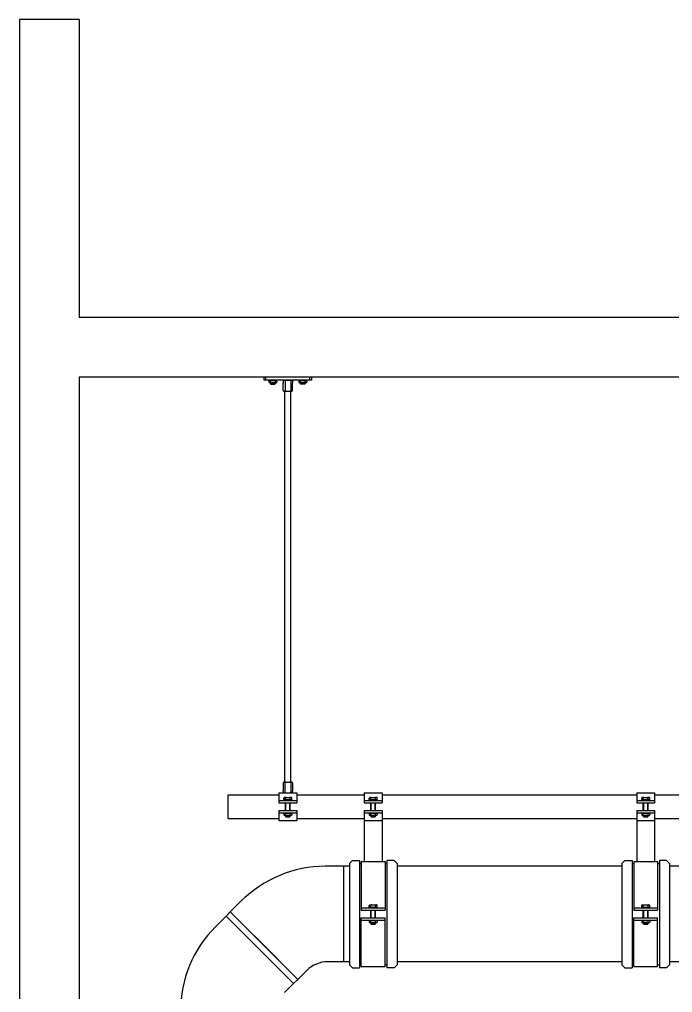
# Model space of a CAD drawing. Extents: x 1635833 to 4277885, y 16914845 to 35313750.
# Drawn here: x 2228630 to 2229944, y 17499495 to 17501453 of the extents above; entities that cross this region are included whole.
import ezdxf

# ---------------------------------------------------------------- set-up
doc = ezdxf.new("R2010")
doc.units = 0
doc.header["$LTSCALE"] = 1000
doc.header["$MEASUREMENT"] = 0
doc.layers.add('固定系统', color=7, linetype='Continuous')
doc.layers.add('雨水管道', color=7, linetype='Continuous', lineweight=30)

msp = doc.modelspace()

# ---------------------------------------------------------------- linework, layer by layer
for p, q in [((2228750.418, 17501453.161), (2228630.418, 17501453.161)), ((2228630.418, 17501453.161), (2228630.418, 17495448.032)), ((2228750.418, 17501453.161), (2228750.418, 17500853.161)), ((2230086.618, 17500853.161), (2228750.418, 17500853.161)), ((2230185.618, 17500733.161), (2228750.418, 17500733.161)), ((2228750.418, 17500733.161), (2228750.418, 17496080.596)), ((2229150.66, 17499561.404), (2229054.66, 17499657.404)), ((2229294.182, 17499557.161), (2229250.8, 17499557.161))]:
    msp.add_line(p, q)
at = {"layer": '固定系统'}
for p, q in [((2229122.455, 17500727.161), (2229122.455, 17500733.161)), ((2229218.455, 17500733.161), (2229122.455, 17500733.161)), ((2229218.455, 17500727.161), (2229122.455, 17500727.161)), ((2229126.055, 17500727.161), (2229126.055, 17500733.161)), ((2229132.438, 17500725.592), (2229132.438, 17500723.607)), ((2229135.655, 17500726.792), (2229133.638, 17500726.792)), ((2229133.638, 17500722.407), (2229135.655, 17500722.407)), ((2229135.655, 17500726.792), (2229135.655, 17500727.161)), ((2229135.655, 17500726.792), (2229145.255, 17500726.792)), ((2229135.655, 17500722.407), (2229135.655, 17500726.792)), ((2229135.655, 17500722.407), (2229145.255, 17500722.407)), ((2229135.655, 17500720.397), (2229135.655, 17500722.407)), ((2229135.655, 17500720.397), (2229145.255, 17500720.397)), ((2229135.655, 17500720.397), (2229136.418, 17500719.246)), ((2229136.418, 17500726.792), (2229136.418, 17500727.161)), ((2229136.418, 17500719.246), (2229136.418, 17500722.407)), ((2229136.418, 17500719.246), (2229144.491, 17500719.246)), ((2229144.491, 17500726.792), (2229144.491, 17500727.161)), ((2229144.491, 17500719.246), (2229144.491, 17500722.407)), ((2229145.255, 17500720.397), (2229144.491, 17500719.246)), ((2229145.255, 17500726.792), (2229145.255, 17500727.161)), ((2229145.255, 17500726.792), (2229147.271, 17500726.792)), ((2229145.255, 17500722.407), (2229145.255, 17500726.792)), ((2229145.255, 17500722.407), (2229147.271, 17500722.407)), ((2229145.255, 17500720.397), (2229145.255, 17500722.407)), ((2229148.471, 17500725.592), (2229148.471, 17500723.607)), ((2229160.835, 17500706.885), (2229160.835, 17500721.267)), ((2229162.275, 17500727.161), (2229164.695, 17500727.161)), ((2229162.497, 17500727.161), (2229178.413, 17500727.161)), ((2229164.695, 17500727.161), (2229176.215, 17500727.161)), ((2229176.215, 17500727.161), (2229178.634, 17500727.161)), ((2229180.074, 17500706.885), (2229180.074, 17500721.267)), ((2229192.438, 17500725.592), (2229192.438, 17500723.607)), ((2229195.655, 17500726.792), (2229193.638, 17500726.792)), ((2229195.655, 17500722.407), (2229193.638, 17500722.407)), ((2229195.655, 17500726.792), (2229195.655, 17500727.161)), ((2229195.655, 17500722.407), (2229195.655, 17500726.792)), ((2229205.255, 17500726.792), (2229195.655, 17500726.792)), ((2229195.655, 17500720.397), (2229195.655, 17500722.407)), ((2229205.255, 17500722.407), (2229195.655, 17500722.407)), ((2229195.655, 17500720.397), (2229196.418, 17500719.246)), ((2229205.255, 17500720.397), (2229195.655, 17500720.397)), ((2229196.418, 17500726.792), (2229196.418, 17500727.161)), ((2229196.418, 17500719.246), (2229196.418, 17500722.407)), ((2229204.491, 17500719.246), (2229196.418, 17500719.246)), ((2229204.491, 17500726.792), (2229204.491, 17500727.161)), ((2229204.491, 17500719.246), (2229204.491, 17500722.407)), ((2229205.255, 17500720.397), (2229204.491, 17500719.246)), ((2229205.255, 17500726.792), (2229205.255, 17500727.161)), ((2229205.255, 17500722.407), (2229205.255, 17500726.792)), ((2229205.255, 17500726.792), (2229207.271, 17500726.792)), ((2229205.255, 17500720.397), (2229205.255, 17500722.407)), ((2229207.271, 17500722.407), (2229205.255, 17500722.407)), ((2229208.471, 17500725.592), (2229208.471, 17500723.607)), ((2229214.855, 17500727.161), (2229214.855, 17500733.161)), ((2229218.455, 17500727.161), (2229218.455, 17500733.161)), ((2229164.695, 17500705.445), (2229162.275, 17500705.445)), ((2229164.695, 17500705.445), (2229176.215, 17500705.445)), ((2229176.215, 17500705.445), (2229178.634, 17500705.445)), ((2229162.238, 17499918.477), (2229164.658, 17499918.477)), ((2229162.46, 17499918.477), (2229178.376, 17499918.477)), ((2229164.658, 17499918.477), (2229176.178, 17499918.477)), ((2229176.178, 17499918.477), (2229178.597, 17499918.477)), ((2229050.418, 17499845.161), (2229050.418, 17499893.161)), ((2229050.418, 17499893.161), (2229152.418, 17499893.161)), ((2229152.418, 17499896.761), (2229188.418, 17499896.761)), ((2229152.418, 17499896.761), (2229152.418, 17499876.961)), ((2229160.798, 17499898.201), (2229160.798, 17499900.583)), ((2229164.658, 17499896.761), (2229162.238, 17499896.761)), ((2229164.658, 17499896.761), (2229176.178, 17499896.761)), ((2229176.178, 17499896.761), (2229178.597, 17499896.761)), ((2229180.037, 17499898.201), (2229180.037, 17499900.583)), ((2229188.418, 17499896.761), (2229188.418, 17499876.961)), ((2229188.418, 17499893.161), (2229324.182, 17499893.161)), ((2229324.182, 17499896.761), (2229324.182, 17499876.961)), ((2229324.182, 17499896.761), (2229360.182, 17499896.761)), ((2229360.182, 17499896.761), (2229360.182, 17499876.961)), ((2229360.182, 17499893.161), (2229872.418, 17499893.161)), ((2229872.418, 17499896.761), (2229908.418, 17499896.761)), ((2229872.418, 17499896.761), (2229872.418, 17499876.961)), ((2229908.418, 17499896.761), (2229908.418, 17499876.961)), ((2229908.418, 17499893.161), (2230184.418, 17499893.161)), ((2229152.418, 17499881.761), (2229188.418, 17499881.761)), ((2229152.418, 17499876.961), (2229188.418, 17499876.961)), ((2229162.402, 17499883.302), (2229162.402, 17499886.487)), ((2229162.402, 17499883.302), (2229163.321, 17499882.465)), ((2229165.618, 17499883.302), (2229162.402, 17499883.302)), ((2229165.618, 17499882.465), (2229163.321, 17499882.465)), ((2229163.602, 17499887.687), (2229177.234, 17499887.687)), ((2229165.618, 17499883.302), (2229165.618, 17499887.687)), ((2229165.618, 17499883.302), (2229175.218, 17499883.302)), ((2229165.618, 17499881.761), (2229165.618, 17499882.465)), ((2229165.618, 17499882.465), (2229175.218, 17499882.465)), ((2229165.618, 17499881.761), (2229175.218, 17499881.761)), ((2229165.618, 17499867.361), (2229165.618, 17499876.961)), ((2229166.381, 17499881.761), (2229166.381, 17499882.465)), ((2229166.381, 17499861.361), (2229166.381, 17499876.961)), ((2229174.454, 17499881.761), (2229174.454, 17499882.465)), ((2229174.454, 17499861.361), (2229174.454, 17499876.961)), ((2229175.218, 17499883.302), (2229175.218, 17499887.687)), ((2229175.218, 17499883.302), (2229178.434, 17499883.302)), ((2229175.218, 17499882.465), (2229177.515, 17499882.465)), ((2229175.218, 17499881.761), (2229175.218, 17499882.465)), ((2229175.218, 17499868.024), (2229175.218, 17499876.961)), ((2229178.434, 17499883.302), (2229177.515, 17499882.465)), ((2229178.434, 17499883.302), (2229178.434, 17499886.487)), ((2229324.182, 17499881.761), (2229360.182, 17499881.761)), ((2229324.182, 17499876.961), (2229360.182, 17499876.961)), ((2229334.166, 17499883.302), (2229334.166, 17499886.487)), ((2229337.382, 17499883.302), (2229334.166, 17499883.302)), ((2229334.166, 17499883.302), (2229335.085, 17499882.465)), ((2229337.382, 17499882.465), (2229335.085, 17499882.465)), ((2229335.366, 17499887.687), (2229348.998, 17499887.687)), ((2229337.382, 17499883.302), (2229337.382, 17499887.687)), ((2229337.382, 17499883.302), (2229346.982, 17499883.302)), ((2229337.382, 17499882.465), (2229346.982, 17499882.465)), ((2229337.382, 17499881.761), (2229337.382, 17499882.465)), ((2229337.382, 17499881.761), (2229346.982, 17499881.761)), ((2229337.382, 17499867.361), (2229337.382, 17499876.961)), ((2229338.146, 17499881.761), (2229338.146, 17499882.465)), ((2229338.146, 17499861.361), (2229338.146, 17499876.961)), ((2229346.218, 17499881.761), (2229346.218, 17499882.465)), ((2229346.218, 17499861.361), (2229346.218, 17499876.961)), ((2229346.982, 17499883.302), (2229346.982, 17499887.687)), ((2229346.982, 17499883.302), (2229350.198, 17499883.302)), ((2229346.982, 17499881.761), (2229346.982, 17499882.465)), ((2229346.982, 17499882.465), (2229349.279, 17499882.465)), ((2229346.982, 17499868.024), (2229346.982, 17499876.961)), ((2229350.198, 17499883.302), (2229349.279, 17499882.465)), ((2229350.198, 17499883.302), (2229350.198, 17499886.487)), ((2229872.418, 17499881.761), (2229908.418, 17499881.761)), ((2229872.418, 17499876.961), (2229908.418, 17499876.961)), ((2229882.402, 17499883.302), (2229882.402, 17499886.487)), ((2229882.402, 17499883.302), (2229883.321, 17499882.465)), ((2229885.618, 17499883.302), (2229882.402, 17499883.302)), ((2229885.618, 17499882.465), (2229883.321, 17499882.465)), ((2229883.602, 17499887.687), (2229897.234, 17499887.687)), ((2229885.618, 17499883.302), (2229885.618, 17499887.687)), ((2229885.618, 17499883.302), (2229895.218, 17499883.302)), ((2229885.618, 17499881.761), (2229885.618, 17499882.465)), ((2229885.618, 17499882.465), (2229895.218, 17499882.465)), ((2229885.618, 17499881.761), (2229895.218, 17499881.761)), ((2229885.618, 17499867.361), (2229885.618, 17499876.961)), ((2229886.381, 17499881.761), (2229886.381, 17499882.465)), ((2229886.381, 17499861.361), (2229886.381, 17499876.961)), ((2229894.454, 17499881.761), (2229894.454, 17499882.465)), ((2229894.454, 17499861.361), (2229894.454, 17499876.961)), ((2229895.218, 17499883.302), (2229895.218, 17499887.687)), ((2229895.218, 17499883.302), (2229898.434, 17499883.302)), ((2229895.218, 17499882.465), (2229897.515, 17499882.465)), ((2229895.218, 17499881.761), (2229895.218, 17499882.465)), ((2229895.218, 17499868.024), (2229895.218, 17499876.961)), ((2229898.434, 17499883.302), (2229897.515, 17499882.465)), ((2229898.434, 17499883.302), (2229898.434, 17499886.487)), ((2229152.418, 17499861.361), (2229152.418, 17499841.561)), ((2229152.418, 17499861.361), (2229188.418, 17499861.361)), ((2229152.418, 17499856.561), (2229188.418, 17499856.561)), ((2229162.402, 17499854.992), (2229162.402, 17499853.007)), ((2229165.618, 17499856.192), (2229163.602, 17499856.192)), ((2229165.618, 17499861.361), (2229165.618, 17499867.361)), ((2229165.618, 17499856.192), (2229165.618, 17499856.561)), ((2229165.618, 17499851.807), (2229165.618, 17499856.192)), ((2229165.618, 17499856.192), (2229175.218, 17499856.192)), ((2229166.381, 17499856.192), (2229166.381, 17499856.561)), ((2229174.454, 17499856.192), (2229174.454, 17499856.561)), ((2229175.218, 17499861.361), (2229175.218, 17499868.024)), ((2229175.218, 17499856.192), (2229175.218, 17499856.561)), ((2229175.218, 17499851.807), (2229175.218, 17499856.192)), ((2229175.218, 17499856.192), (2229177.234, 17499856.192)), ((2229178.434, 17499854.992), (2229178.434, 17499853.007)), ((2229188.418, 17499861.361), (2229188.418, 17499841.561)), ((2229324.182, 17499861.361), (2229324.182, 17499840.657)), ((2229324.182, 17499861.361), (2229360.182, 17499861.361)), ((2229324.182, 17499856.561), (2229360.182, 17499856.561)), ((2229334.166, 17499854.992), (2229334.166, 17499853.007)), ((2229337.382, 17499856.192), (2229335.366, 17499856.192)), ((2229337.382, 17499861.361), (2229337.382, 17499867.361)), ((2229337.382, 17499856.192), (2229337.382, 17499856.561)), ((2229337.382, 17499856.192), (2229346.982, 17499856.192)), ((2229337.382, 17499851.807), (2229337.382, 17499856.192)), ((2229338.146, 17499856.192), (2229338.146, 17499856.561)), ((2229346.218, 17499856.192), (2229346.218, 17499856.561)), ((2229346.982, 17499861.361), (2229346.982, 17499868.024)), ((2229346.982, 17499856.192), (2229346.982, 17499856.561)), ((2229346.982, 17499856.192), (2229348.998, 17499856.192)), ((2229346.982, 17499851.807), (2229346.982, 17499856.192)), ((2229350.198, 17499854.992), (2229350.198, 17499853.007)), ((2229360.182, 17499861.361), (2229360.182, 17499840.657)), ((2229872.418, 17499861.361), (2229908.418, 17499861.361)), ((2229872.418, 17499861.361), (2229872.418, 17499840.657)), ((2229872.418, 17499856.561), (2229908.418, 17499856.561)), ((2229882.402, 17499854.992), (2229882.402, 17499853.007)), ((2229885.618, 17499856.192), (2229883.602, 17499856.192)), ((2229885.618, 17499861.361), (2229885.618, 17499867.361)), ((2229885.618, 17499856.192), (2229885.618, 17499856.561)), ((2229885.618, 17499851.807), (2229885.618, 17499856.192)), ((2229885.618, 17499856.192), (2229895.218, 17499856.192)), ((2229886.381, 17499856.192), (2229886.381, 17499856.561)), ((2229894.454, 17499856.192), (2229894.454, 17499856.561)), ((2229895.218, 17499861.361), (2229895.218, 17499868.024)), ((2229895.218, 17499856.192), (2229895.218, 17499856.561)), ((2229895.218, 17499851.807), (2229895.218, 17499856.192)), ((2229895.218, 17499856.192), (2229897.234, 17499856.192)), ((2229898.434, 17499854.992), (2229898.434, 17499853.007)), ((2229908.418, 17499861.361), (2229908.418, 17499840.657)), ((2229050.418, 17499845.161), (2229152.418, 17499845.161)), ((2229152.418, 17499841.561), (2229188.418, 17499841.561)), ((2229163.602, 17499851.807), (2229165.618, 17499851.807)), ((2229165.618, 17499849.797), (2229165.618, 17499851.807)), ((2229165.618, 17499851.807), (2229175.218, 17499851.807)), ((2229165.618, 17499849.797), (2229166.381, 17499848.646)), ((2229165.618, 17499849.797), (2229175.218, 17499849.797)), ((2229166.381, 17499848.646), (2229166.381, 17499851.807)), ((2229166.381, 17499848.646), (2229174.454, 17499848.646)), ((2229174.454, 17499848.646), (2229174.454, 17499851.807)), ((2229175.218, 17499849.797), (2229174.454, 17499848.646)), ((2229175.218, 17499849.797), (2229175.218, 17499851.807)), ((2229175.218, 17499851.807), (2229177.234, 17499851.807)), ((2229188.418, 17499845.161), (2229324.182, 17499845.161)), ((2229324.182, 17499841.561), (2229360.182, 17499841.561)), ((2229324.182, 17499840.954), (2229324.182, 17499758.761)), ((2229335.366, 17499851.807), (2229337.382, 17499851.807)), ((2229337.382, 17499851.807), (2229346.982, 17499851.807)), ((2229337.382, 17499849.797), (2229337.382, 17499851.807)), ((2229337.382, 17499849.797), (2229346.982, 17499849.797)), ((2229337.382, 17499849.797), (2229338.146, 17499848.646)), ((2229338.146, 17499848.646), (2229338.146, 17499851.807)), ((2229338.146, 17499848.646), (2229346.218, 17499848.646)), ((2229346.218, 17499848.646), (2229346.218, 17499851.807)), ((2229346.982, 17499849.797), (2229346.218, 17499848.646)), ((2229346.982, 17499851.807), (2229348.998, 17499851.807)), ((2229346.982, 17499849.797), (2229346.982, 17499851.807)), ((2229360.182, 17499845.161), (2229872.418, 17499845.161)), ((2229360.182, 17499840.657), (2229360.182, 17499758.761)), ((2229872.418, 17499841.561), (2229908.418, 17499841.561)), ((2229872.418, 17499840.954), (2229872.418, 17499758.761)), ((2229883.602, 17499851.807), (2229885.618, 17499851.807)), ((2229885.618, 17499849.797), (2229885.618, 17499851.807)), ((2229885.618, 17499851.807), (2229895.218, 17499851.807)), ((2229885.618, 17499849.797), (2229886.381, 17499848.646)), ((2229885.618, 17499849.797), (2229895.218, 17499849.797)), ((2229886.381, 17499848.646), (2229886.381, 17499851.807)), ((2229886.381, 17499848.646), (2229894.454, 17499848.646)), ((2229894.454, 17499848.646), (2229894.454, 17499851.807)), ((2229895.218, 17499849.797), (2229894.454, 17499848.646)), ((2229895.218, 17499849.797), (2229895.218, 17499851.807)), ((2229895.218, 17499851.807), (2229897.234, 17499851.807)), ((2229908.418, 17499845.161), (2230184.418, 17499845.161)), ((2229908.418, 17499840.657), (2229908.418, 17499758.761)), ((2229294.182, 17499755.161), (2229300.182, 17499761.161)), ((2229300.182, 17499761.161), (2229314.736, 17499761.161)), ((2229314.736, 17499761.161), (2229314.736, 17499545.161)), ((2229318.182, 17499758.761), (2229366.182, 17499758.761)), ((2229318.182, 17499758.761), (2229318.182, 17499660.961)), ((2229366.182, 17499758.761), (2229366.182, 17499660.961)), ((2229369.628, 17499761.161), (2229369.628, 17499545.161)), ((2229384.182, 17499761.161), (2229369.628, 17499761.161)), ((2229390.182, 17499755.161), (2229384.182, 17499761.161)), ((2229842.418, 17499755.161), (2229848.418, 17499761.161)), ((2229848.418, 17499761.161), (2229862.972, 17499761.161)), ((2229862.972, 17499761.161), (2229862.972, 17499545.161)), ((2229866.418, 17499758.761), (2229866.418, 17499660.961)), ((2229866.418, 17499758.761), (2229914.418, 17499758.761)), ((2229914.418, 17499758.761), (2229914.418, 17499660.961)), ((2229917.864, 17499761.161), (2229917.864, 17499545.161)), ((2229932.418, 17499761.161), (2229917.864, 17499761.161)), ((2229938.418, 17499755.161), (2229932.418, 17499761.161)), ((2229294.182, 17499755.161), (2229294.182, 17499551.161)), ((2229294.182, 17499749.161), (2229294.182, 17499557.161)), ((2229294.182, 17499749.161), (2229294.182, 17499557.161)), ((2229314.736, 17499755.161), (2229318.182, 17499755.161)), ((2229366.182, 17499755.161), (2229369.628, 17499755.161)), ((2229390.182, 17499755.161), (2229390.182, 17499551.161)), ((2229390.182, 17499749.161), (2229390.182, 17499557.161)), ((2229842.418, 17499755.161), (2229842.418, 17499551.161)), ((2229842.418, 17499749.161), (2229842.418, 17499557.161)), ((2229862.972, 17499755.161), (2229866.418, 17499755.161)), ((2229914.418, 17499755.161), (2229917.864, 17499755.161)), ((2229938.418, 17499755.161), (2229938.418, 17499551.161)), ((2229938.418, 17499749.161), (2229938.418, 17499557.161)), ((2229294.182, 17499728.161), (2229294.182, 17499578.161)), ((2229390.182, 17499734.161), (2229390.182, 17499572.161)), ((2229842.418, 17499728.161), (2229842.418, 17499578.161)), ((2229938.418, 17499734.161), (2229938.418, 17499572.161)), ((2229318.182, 17499665.761), (2229366.182, 17499665.761)), ((2229318.182, 17499660.961), (2229366.182, 17499660.961)), ((2229334.166, 17499667.302), (2229334.166, 17499670.487)), ((2229334.166, 17499667.302), (2229335.085, 17499666.465)), ((2229337.382, 17499667.302), (2229334.166, 17499667.302)), ((2229337.382, 17499666.465), (2229335.085, 17499666.465)), ((2229335.366, 17499671.687), (2229348.998, 17499671.687)), ((2229337.382, 17499667.302), (2229337.382, 17499671.687)), ((2229337.382, 17499667.302), (2229346.982, 17499667.302)), ((2229337.382, 17499665.761), (2229337.382, 17499666.465)), ((2229337.382, 17499666.465), (2229346.982, 17499666.465)), ((2229337.382, 17499665.761), (2229346.982, 17499665.761)), ((2229337.382, 17499651.361), (2229337.382, 17499660.961)), ((2229338.146, 17499665.761), (2229338.146, 17499666.465)), ((2229338.146, 17499645.361), (2229338.146, 17499660.961)), ((2229346.218, 17499665.761), (2229346.218, 17499666.465)), ((2229346.218, 17499645.361), (2229346.218, 17499660.961)), ((2229346.982, 17499667.302), (2229346.982, 17499671.687)), ((2229346.982, 17499667.302), (2229350.198, 17499667.302)), ((2229346.982, 17499666.465), (2229349.279, 17499666.465)), ((2229346.982, 17499665.761), (2229346.982, 17499666.465)), ((2229346.982, 17499652.024), (2229346.982, 17499660.961)), ((2229350.198, 17499667.302), (2229349.279, 17499666.465)), ((2229350.198, 17499667.302), (2229350.198, 17499670.487)), ((2229866.418, 17499665.761), (2229914.418, 17499665.761)), ((2229866.418, 17499660.961), (2229914.418, 17499660.961)), ((2229882.402, 17499667.302), (2229882.402, 17499670.487)), ((2229885.618, 17499667.302), (2229882.402, 17499667.302)), ((2229882.402, 17499667.302), (2229883.321, 17499666.465)), ((2229885.618, 17499666.465), (2229883.321, 17499666.465)), ((2229883.602, 17499671.687), (2229897.234, 17499671.687)), ((2229885.618, 17499667.302), (2229885.618, 17499671.687)), ((2229885.618, 17499667.302), (2229895.218, 17499667.302)), ((2229885.618, 17499666.465), (2229895.218, 17499666.465)), ((2229885.618, 17499665.761), (2229885.618, 17499666.465)), ((2229885.618, 17499665.761), (2229895.218, 17499665.761)), ((2229885.618, 17499651.361), (2229885.618, 17499660.961)), ((2229886.381, 17499665.761), (2229886.381, 17499666.465)), ((2229886.381, 17499645.361), (2229886.381, 17499660.961)), ((2229894.454, 17499665.761), (2229894.454, 17499666.465)), ((2229894.454, 17499645.361), (2229894.454, 17499660.961)), ((2229895.218, 17499667.302), (2229895.218, 17499671.687)), ((2229895.218, 17499667.302), (2229898.434, 17499667.302)), ((2229895.218, 17499665.761), (2229895.218, 17499666.465)), ((2229895.218, 17499666.465), (2229897.515, 17499666.465)), ((2229895.218, 17499652.024), (2229895.218, 17499660.961)), ((2229898.434, 17499667.302), (2229897.515, 17499666.465)), ((2229898.434, 17499667.302), (2229898.434, 17499670.487)), ((2229318.182, 17499547.561), (2229318.182, 17499645.361)), ((2229318.182, 17499645.361), (2229366.182, 17499645.361)), ((2229318.182, 17499640.561), (2229366.182, 17499640.561)), ((2229334.166, 17499638.992), (2229334.166, 17499637.007)), ((2229337.382, 17499640.192), (2229335.366, 17499640.192)), ((2229337.382, 17499645.361), (2229337.382, 17499651.361)), ((2229337.382, 17499640.192), (2229337.382, 17499640.561)), ((2229337.382, 17499635.807), (2229337.382, 17499640.192)), ((2229337.382, 17499640.192), (2229346.982, 17499640.192)), ((2229338.146, 17499640.192), (2229338.146, 17499640.561)), ((2229346.218, 17499640.192), (2229346.218, 17499640.561)), ((2229346.982, 17499645.361), (2229346.982, 17499652.024)), ((2229346.982, 17499640.192), (2229346.982, 17499640.561)), ((2229346.982, 17499640.192), (2229348.998, 17499640.192)), ((2229346.982, 17499635.807), (2229346.982, 17499640.192)), ((2229350.198, 17499638.992), (2229350.198, 17499637.007)), ((2229366.182, 17499547.561), (2229366.182, 17499645.361)), ((2229866.418, 17499547.561), (2229866.418, 17499645.361)), ((2229866.418, 17499645.361), (2229914.418, 17499645.361)), ((2229866.418, 17499640.561), (2229914.418, 17499640.561)), ((2229882.402, 17499638.992), (2229882.402, 17499637.007)), ((2229885.618, 17499640.192), (2229883.602, 17499640.192)), ((2229885.618, 17499645.361), (2229885.618, 17499651.361)), ((2229885.618, 17499640.192), (2229885.618, 17499640.561)), ((2229885.618, 17499640.192), (2229895.218, 17499640.192)), ((2229885.618, 17499635.807), (2229885.618, 17499640.192)), ((2229886.381, 17499640.192), (2229886.381, 17499640.561)), ((2229894.454, 17499640.192), (2229894.454, 17499640.561)), ((2229895.218, 17499645.361), (2229895.218, 17499652.024)), ((2229895.218, 17499640.192), (2229895.218, 17499640.561)), ((2229895.218, 17499635.807), (2229895.218, 17499640.192)), ((2229895.218, 17499640.192), (2229897.234, 17499640.192)), ((2229898.434, 17499638.992), (2229898.434, 17499637.007)), ((2229914.418, 17499547.561), (2229914.418, 17499645.361)), ((2229335.366, 17499635.807), (2229337.382, 17499635.807)), ((2229337.382, 17499633.797), (2229337.382, 17499635.807)), ((2229337.382, 17499635.807), (2229346.982, 17499635.807)), ((2229337.382, 17499633.797), (2229338.146, 17499632.646)), ((2229337.382, 17499633.797), (2229346.982, 17499633.797)), ((2229338.146, 17499632.646), (2229338.146, 17499635.807)), ((2229338.146, 17499632.646), (2229346.218, 17499632.646)), ((2229346.218, 17499632.646), (2229346.218, 17499635.807)), ((2229346.982, 17499633.797), (2229346.218, 17499632.646)), ((2229346.982, 17499633.797), (2229346.982, 17499635.807)), ((2229346.982, 17499635.807), (2229348.998, 17499635.807)), ((2229883.602, 17499635.807), (2229885.618, 17499635.807)), ((2229885.618, 17499635.807), (2229895.218, 17499635.807)), ((2229885.618, 17499633.797), (2229885.618, 17499635.807)), ((2229885.618, 17499633.797), (2229895.218, 17499633.797)), ((2229885.618, 17499633.797), (2229886.381, 17499632.646)), ((2229886.381, 17499632.646), (2229886.381, 17499635.807)), ((2229886.381, 17499632.646), (2229894.454, 17499632.646)), ((2229894.454, 17499632.646), (2229894.454, 17499635.807)), ((2229895.218, 17499633.797), (2229894.454, 17499632.646)), ((2229895.218, 17499635.807), (2229897.234, 17499635.807)), ((2229895.218, 17499633.797), (2229895.218, 17499635.807)), ((2229294.182, 17499551.161), (2229300.182, 17499545.161)), ((2229300.182, 17499545.161), (2229314.736, 17499545.161)), ((2229314.736, 17499551.161), (2229318.182, 17499551.161)), ((2229318.182, 17499547.561), (2229366.182, 17499547.561)), ((2229366.182, 17499551.161), (2229369.628, 17499551.161)), ((2229384.182, 17499545.161), (2229369.628, 17499545.161)), ((2229390.182, 17499551.161), (2229384.182, 17499545.161)), ((2229842.418, 17499551.161), (2229848.418, 17499545.161)), ((2229848.418, 17499545.161), (2229862.972, 17499545.161)), ((2229862.972, 17499551.161), (2229866.418, 17499551.161)), ((2229866.418, 17499547.561), (2229914.418, 17499547.561)), ((2229914.418, 17499551.161), (2229917.864, 17499551.161)), ((2229932.418, 17499545.161), (2229917.864, 17499545.161)), ((2229938.418, 17499551.161), (2229932.418, 17499545.161))]:
    msp.add_line(p, q, dxfattribs=at)
at = {"layer": '固定系统', "ltscale": 0.2}
for p, q in [((2229160.835, 17500725.721), (2229160.835, 17500721.267)), ((2229164.691, 17500725.719), (2229164.691, 17500706.887)), ((2229176.219, 17500725.719), (2229176.219, 17500706.887)), ((2229180.074, 17500725.721), (2229180.074, 17500721.267)), ((2229164.418, 17499918.477), (2229164.418, 17500705.445)), ((2229176.418, 17499918.477), (2229176.418, 17500705.445)), ((2229160.798, 17499917.037), (2229160.798, 17499900.583)), ((2229164.654, 17499917.035), (2229164.654, 17499898.203)), ((2229176.182, 17499917.035), (2229176.182, 17499898.203)), ((2229180.037, 17499917.037), (2229180.037, 17499900.583))]:
    msp.add_line(p, q, dxfattribs=at)
at = {"layer": '固定系统'}
for centre, radius, start, end in [((2229133.638, 17500725.592), 1.2, 90, 180), ((2229133.638, 17500723.607), 1.2, 180, 270), ((2229134.458, 17500725.591), 1.2, 359.938091, 89.938091), ((2229134.458, 17500723.607), 1.2, 270.061909, 0.061909), ((2229136.851, 17500725.591), 1.2, 90.061909, 180.061909), ((2229136.851, 17500723.607), 1.2, 179.938091, 269.938091), ((2229144.058, 17500725.591), 1.2, 359.938091, 89.938091), ((2229144.058, 17500723.607), 1.2, 270.061909, 0.061909), ((2229146.451, 17500725.591), 1.2, 90.061909, 180.061909), ((2229146.451, 17500723.607), 1.2, 179.938091, 269.938091), ((2229147.271, 17500725.592), 1.2, 0, 90), ((2229147.271, 17500723.607), 1.2, 270, 0), ((2229162.275, 17500725.721), 1.44, 90, 180), ((2229163.259, 17500725.72), 1.44, 359.938091, 89.938091), ((2229166.131, 17500725.72), 1.44, 90.061909, 180.061909), ((2229174.779, 17500725.72), 1.44, 359.938091, 89.938091), ((2229177.651, 17500725.72), 1.44, 90.061909, 180.061909), ((2229178.634, 17500725.721), 1.44, 0, 90), ((2229193.638, 17500725.592), 1.2, 90, 180), ((2229193.638, 17500723.607), 1.2, 180, 270), ((2229194.458, 17500725.591), 1.2, 359.938091, 89.938091), ((2229194.458, 17500723.607), 1.2, 270.061909, 0.061909), ((2229196.851, 17500725.591), 1.2, 90.061909, 180.061909), ((2229196.851, 17500723.607), 1.2, 179.938091, 269.938091), ((2229204.058, 17500725.591), 1.2, 359.938091, 89.938091), ((2229204.058, 17500723.607), 1.2, 270.061909, 0.061909), ((2229206.451, 17500725.591), 1.2, 90.061909, 180.061909), ((2229206.451, 17500723.607), 1.2, 179.938091, 269.938091), ((2229207.271, 17500725.592), 1.2, 0, 90), ((2229207.271, 17500723.607), 1.2, 270, 0), ((2229162.275, 17500706.885), 1.44, 180, 270), ((2229163.259, 17500706.886), 1.44, 270.061909, 0.061909), ((2229166.131, 17500706.886), 1.44, 179.938091, 269.938091), ((2229174.779, 17500706.886), 1.44, 270.061909, 0.061909), ((2229177.651, 17500706.886), 1.44, 179.938091, 269.938091), ((2229178.634, 17500706.885), 1.44, 270, 0), ((2229162.238, 17499917.037), 1.44, 90, 180), ((2229163.222, 17499917.036), 1.44, 359.938091, 89.938091), ((2229166.094, 17499917.036), 1.44, 90.061909, 180.061909), ((2229174.742, 17499917.036), 1.44, 359.938091, 89.938091), ((2229177.614, 17499917.036), 1.44, 90.061909, 180.061909), ((2229178.597, 17499917.037), 1.44, 0, 90), ((2229162.238, 17499898.201), 1.44, 180, 270), ((2229163.222, 17499898.201), 1.44, 270.061909, 0.061909), ((2229166.094, 17499898.201), 1.44, 179.938091, 269.938091), ((2229174.742, 17499898.201), 1.44, 270.061909, 0.061909), ((2229177.614, 17499898.201), 1.44, 179.938091, 269.938091), ((2229178.597, 17499898.201), 1.44, 270, 0), ((2229163.602, 17499886.487), 1.2, 90, 180), ((2229164.421, 17499886.486), 1.2, 359.938091, 89.938091), ((2229166.814, 17499886.486), 1.2, 90.061909, 180.061909), ((2229174.021, 17499886.486), 1.2, 359.938091, 89.938091), ((2229176.414, 17499886.486), 1.2, 90.061909, 180.061909), ((2229177.234, 17499886.487), 1.2, 0, 90), ((2229335.366, 17499886.487), 1.2, 90, 180), ((2229336.186, 17499886.486), 1.2, 359.938091, 89.938091), ((2229338.579, 17499886.486), 1.2, 90.061909, 180.061909), ((2229345.786, 17499886.486), 1.2, 359.938091, 89.938091), ((2229348.179, 17499886.486), 1.2, 90.061909, 180.061909), ((2229348.998, 17499886.487), 1.2, 0, 90), ((2229883.602, 17499886.487), 1.2, 90, 180), ((2229884.421, 17499886.486), 1.2, 359.938091, 89.938091), ((2229886.814, 17499886.486), 1.2, 90.061909, 180.061909), ((2229894.021, 17499886.486), 1.2, 359.938091, 89.938091), ((2229896.414, 17499886.486), 1.2, 90.061909, 180.061909), ((2229897.234, 17499886.487), 1.2, 0, 90), ((2229163.602, 17499854.992), 1.2, 90, 180), ((2229164.421, 17499854.991), 1.2, 359.938091, 89.938091), ((2229166.814, 17499854.991), 1.2, 90.061909, 180.061909), ((2229174.021, 17499854.991), 1.2, 359.938091, 89.938091), ((2229176.414, 17499854.991), 1.2, 90.061909, 180.061909), ((2229177.234, 17499854.992), 1.2, 0, 90), ((2229335.366, 17499854.992), 1.2, 90, 180), ((2229336.186, 17499854.991), 1.2, 359.938091, 89.938091), ((2229338.579, 17499854.991), 1.2, 90.061909, 180.061909), ((2229345.786, 17499854.991), 1.2, 359.938091, 89.938091), ((2229348.179, 17499854.991), 1.2, 90.061909, 180.061909), ((2229348.998, 17499854.992), 1.2, 0, 90), ((2229883.602, 17499854.992), 1.2, 90, 180), ((2229884.421, 17499854.991), 1.2, 359.938091, 89.938091), ((2229886.814, 17499854.991), 1.2, 90.061909, 180.061909), ((2229894.021, 17499854.991), 1.2, 359.938091, 89.938091), ((2229896.414, 17499854.991), 1.2, 90.061909, 180.061909), ((2229897.234, 17499854.992), 1.2, 0, 90), ((2229163.602, 17499853.007), 1.2, 180, 270), ((2229164.421, 17499853.007), 1.2, 270.061909, 0.061909), ((2229166.814, 17499853.007), 1.2, 179.938091, 269.938091), ((2229174.021, 17499853.007), 1.2, 270.061909, 0.061909), ((2229176.414, 17499853.007), 1.2, 179.938091, 269.938091), ((2229177.234, 17499853.007), 1.2, 270, 0), ((2229335.366, 17499853.007), 1.2, 180, 270), ((2229336.186, 17499853.007), 1.2, 270.061909, 0.061909), ((2229338.579, 17499853.007), 1.2, 179.938091, 269.938091), ((2229345.786, 17499853.007), 1.2, 270.061909, 0.061909), ((2229348.179, 17499853.007), 1.2, 179.938091, 269.938091), ((2229348.998, 17499853.007), 1.2, 270, 0), ((2229883.602, 17499853.007), 1.2, 180, 270), ((2229884.421, 17499853.007), 1.2, 270.061909, 0.061909), ((2229886.814, 17499853.007), 1.2, 179.938091, 269.938091), ((2229894.021, 17499853.007), 1.2, 270.061909, 0.061909), ((2229896.414, 17499853.007), 1.2, 179.938091, 269.938091), ((2229897.234, 17499853.007), 1.2, 270, 0), ((2229335.366, 17499670.487), 1.2, 90, 180), ((2229336.186, 17499670.486), 1.2, 359.938091, 89.938091), ((2229338.579, 17499670.486), 1.2, 90.061909, 180.061909), ((2229345.786, 17499670.486), 1.2, 359.938091, 89.938091), ((2229348.179, 17499670.486), 1.2, 90.061909, 180.061909), ((2229348.998, 17499670.487), 1.2, 0, 90), ((2229883.602, 17499670.487), 1.2, 90, 180), ((2229884.421, 17499670.486), 1.2, 359.938091, 89.938091), ((2229886.814, 17499670.486), 1.2, 90.061909, 180.061909), ((2229894.021, 17499670.486), 1.2, 359.938091, 89.938091), ((2229896.414, 17499670.486), 1.2, 90.061909, 180.061909), ((2229897.234, 17499670.487), 1.2, 0, 90), ((2229335.366, 17499638.992), 1.2, 90, 180), ((2229336.186, 17499638.991), 1.2, 359.938091, 89.938091), ((2229338.579, 17499638.991), 1.2, 90.061909, 180.061909), ((2229345.786, 17499638.991), 1.2, 359.938091, 89.938091), ((2229348.179, 17499638.991), 1.2, 90.061909, 180.061909), ((2229348.998, 17499638.992), 1.2, 0, 90), ((2229883.602, 17499638.992), 1.2, 90, 180), ((2229884.421, 17499638.991), 1.2, 359.938091, 89.938091), ((2229886.814, 17499638.991), 1.2, 90.061909, 180.061909), ((2229894.021, 17499638.991), 1.2, 359.938091, 89.938091), ((2229896.414, 17499638.991), 1.2, 90.061909, 180.061909), ((2229897.234, 17499638.992), 1.2, 0, 90), ((2229335.366, 17499637.007), 1.2, 180, 270), ((2229336.186, 17499637.007), 1.2, 270.061909, 0.061909), ((2229338.579, 17499637.007), 1.2, 179.938091, 269.938091), ((2229345.786, 17499637.007), 1.2, 270.061909, 0.061909), ((2229348.179, 17499637.007), 1.2, 179.938091, 269.938091), ((2229348.998, 17499637.007), 1.2, 270, 0), ((2229883.602, 17499637.007), 1.2, 180, 270), ((2229884.421, 17499637.007), 1.2, 270.061909, 0.061909), ((2229886.814, 17499637.007), 1.2, 179.938091, 269.938091), ((2229894.021, 17499637.007), 1.2, 270.061909, 0.061909), ((2229896.414, 17499637.007), 1.2, 179.938091, 269.938091), ((2229897.234, 17499637.007), 1.2, 270, 0)]:
    msp.add_arc(centre, radius, start, end, dxfattribs=at)
at = {"layer": '雨水管道'}
for p, q in [((2229294.182, 17499749.161), (2229245.829, 17499749.161)), ((2229282.182, 17499749.161), (2229282.182, 17499557.161)), ((2229842.418, 17499749.161), (2229390.182, 17499749.161)), ((2230184.418, 17499749.161), (2229938.418, 17499749.161)), ((2229024.712, 17499627.455), (2229076.123, 17499678.867)), ((2229054.66, 17499657.404), (2229190.425, 17499521.639)), ((2229046.175, 17499648.918), (2229181.94, 17499513.154)), ((2229842.418, 17499557.161), (2229390.182, 17499557.161)), ((2230450.525, 17499557.161), (2229938.418, 17499557.161)), ((2229163.991, 17499495.206), (2229208.373, 17499539.587))]:
    msp.add_line(p, q, dxfattribs=at)
for centre, radius, start, end in [((2229245.829, 17499509.161), 240, 90, 135.000012), ((2229194.418, 17499457.75), 240, 135.000012, 180), ((2229250.8, 17499497.161), 60, 90, 135.000012)]:
    msp.add_arc(centre, radius, start, end, dxfattribs=at)

doc.saveas('drawing.dxf')
